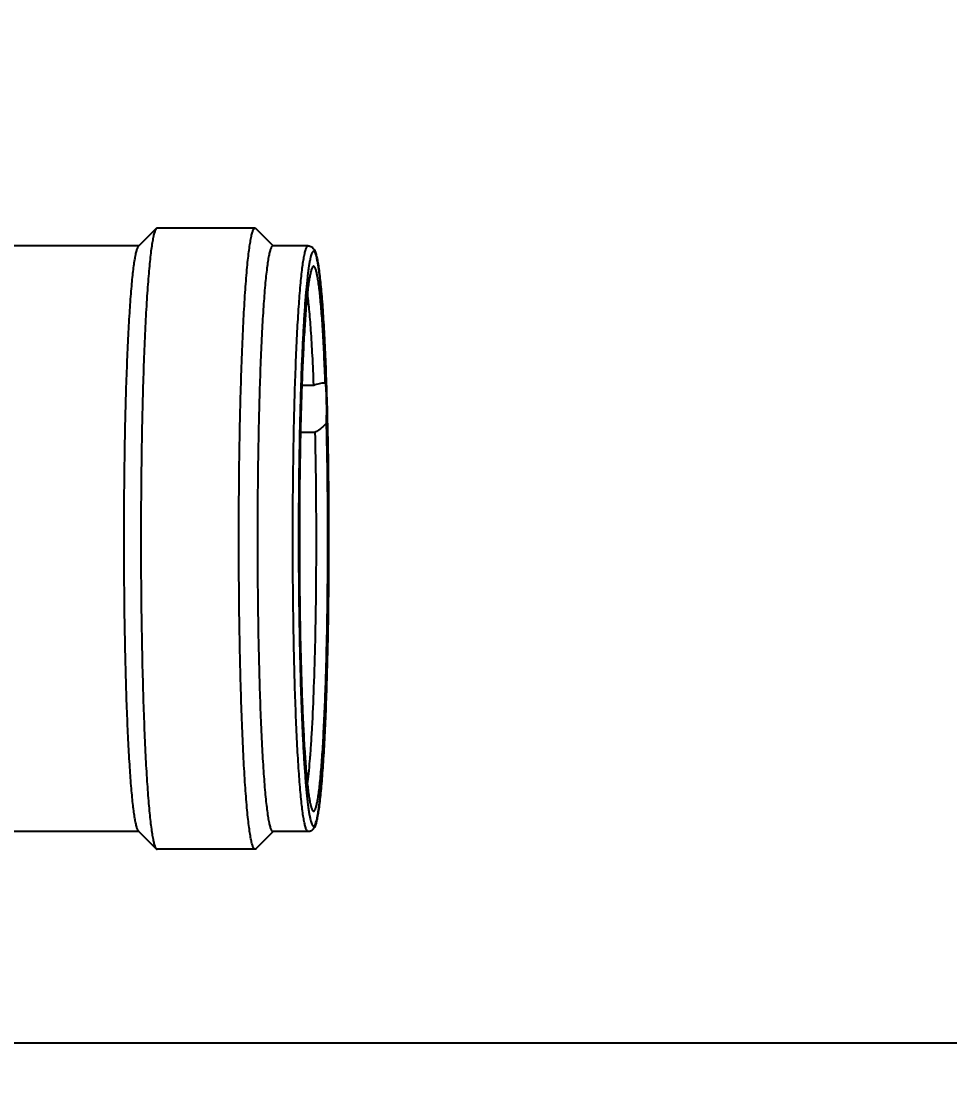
# Model space of a CAD drawing. Header units: millimetres. Extents: x 5828 to 6704, y 123 to 421.
# Drawn here: x 6440.739 to 6443.012, y 214.366 to 216.95 of the extents above; entities that cross this region are included whole.
import ezdxf

# ---------------------------------------------------------------- set-up
doc = ezdxf.new("R2010")
doc.units = ezdxf.units.MM
doc.layers.add('外形图', color=7, linetype='Continuous')
doc.layers.add('尺寸标注', color=7, linetype='Continuous')
doc.styles.add('微软雅黑', font='msyh.ttc', dxfattribs={"height": 1.5})
doc.dimstyles.new('尺寸标注_1_15比例', dxfattribs={"dimtxt": 1.5, "dimasz": 1.25, "dimexe": 0.5, "dimexo": 0.4, "dimgap": 0.5, "dimtad": 1, "dimdec": 1, "dimlfac": 15, "dimdsep": 46, "dimtxsty": '微软雅黑', "dimcen": 0.09, "dimadec": 0, "dimazin": 0, "dimtp": 0.01, "dimtm": 0.01, "dimtfac": 1, "dimtdec": 1, "dimtofl": 0, "dimtmove": 0, "dimatfit": 3, "dimfxl": 1, "dimtolj": 1, "dimarcsym": 0})

# ---------------------------------------------------------------- blocks, each defined once
blk = doc.blocks.new('*D791')
at = {"layer": 'Defpoints', "color": 0}
for p in [(6429.7498, 214.45), (6429.7498, 213.5834), (6447.9848, 213.5834)]:
    blk.add_point(p, dxfattribs=at)
at = {"layer": '尺寸标注', "color": 0, "lineweight": -2}
for p, q in [((6447.9848, 215.7), (6447.9848, 216.95)), ((6430.1498, 214.45), (6448.4848, 214.45)), ((6430.1498, 213.5834), (6448.4848, 213.5834)), ((6447.9848, 212.3334), (6447.9848, 208.1098))]:
    blk.add_line(p, q, dxfattribs=at)
at = {"layer": '尺寸标注', "color": 0}
for points in [[(6447.7765, 215.7), (6448.1932, 215.7), (6447.9848, 214.45)], [(6448.1932, 212.3334), (6447.7765, 212.3334), (6447.9848, 213.5834)]]:
    blk.add_solid(points, dxfattribs=at)
at = {"layer": '尺寸标注', "color": 0, "insert": (6446.7058, 209.5966), "char_height": 1.5, "attachment_point": 5, "rotation": 90, "style": '微软雅黑'}
blk.add_mtext('\\A1;13', dxfattribs=at)

msp = doc.modelspace()

# ---------------------------------------------------------------- linework, layer by layer
at = {"layer": '外形图', "color": 7, "linetype": 'Continuous'}
for p, q in [((6441.0269, 216.3991), (6441.07, 216.4423)), ((6441.3118, 216.4434), (6441.0721, 216.4434)), ((6441.356, 216.4), (6441.3139, 216.4423)), ((6441.0279, 216.4), (6440.6829, 216.4)), ((6441.4416, 216.4), (6441.3551, 216.4)), ((6441.4826, 216.065), (6441.4835, 216.065)), ((6441.4261, 216.0591), (6441.4554, 216.0591)), ((6441.4868, 216.035), (6441.4868, 216.0354)), ((6441.4228, 215.9442), (6441.4589, 215.9442)), ((6441.0279, 214.9667), (6440.6829, 214.9667)), ((6441.0269, 214.9677), (6441.07, 214.9244)), ((6441.356, 214.9667), (6441.3139, 214.9244)), ((6441.4416, 214.9667), (6441.3551, 214.9667)), ((6441.3118, 214.9234), (6441.0721, 214.9234))]:
    msp.add_line(p, q, dxfattribs=at)
msp.add_arc((6440.6986, 216.0079), 0.7883, 1.7294, 2.0033, dxfattribs=at)
for points, knots in [([(6441.07, 216.4423), (6441.0695, 216.4418), (6441.0686, 216.4405), (6441.0674, 216.4381), (6441.0661, 216.4348), (6441.0643, 216.4291), (6441.0622, 216.4199), (6441.0598, 216.4067), (6441.0575, 216.3906), (6441.0552, 216.3716), (6441.0529, 216.3498), (6441.0508, 216.3252), (6441.0487, 216.2981), (6441.0459, 216.257), (6441.0428, 216.2001), (6441.0396, 216.1257), (6441.037, 216.044), (6441.0349, 215.9565), (6441.0334, 215.8646), (6441.0325, 215.7697), (6441.0321, 215.6418), (6441.0333, 215.4862), (6441.0359, 215.3629), (6441.0377, 215.3034)], [0, 0, 0, 0, 0.001826, 0.004223, 0.007232, 0.010871, 0.020067, 0.031828, 0.046129, 0.062927, 0.082159, 0.103753, 0.127624, 0.153679, 0.211911, 0.277517, 0.349436, 0.426505, 0.507475, 0.591035, 0.675828, 0.843616, 1, 1, 1, 1]), ([(6441.0721, 216.4434), (6441.0718, 216.4434), (6441.071, 216.4431), (6441.0703, 216.4426), (6441.07, 216.4423)], [0, 0, 0, 0, 0.451927, 1, 1, 1, 1]), ([(6441.2773, 215.3034), (6441.2755, 215.3645), (6441.2735, 215.4581), (6441.2722, 215.5847), (6441.2719, 215.6834), (6441.2722, 215.782), (6441.2732, 215.879), (6441.2749, 215.9726), (6441.2771, 216.0612), (6441.28, 216.1434), (6441.2833, 216.2177), (6441.2872, 216.2829), (6441.2908, 216.331), (6441.294, 216.364), (6441.2964, 216.3845), (6441.2988, 216.4021), (6441.3009, 216.4147), (6441.3027, 216.4233), (6441.3039, 216.4285), (6441.3052, 216.433), (6441.3065, 216.4367), (6441.3077, 216.4395), (6441.309, 216.4416), (6441.3103, 216.443), (6441.3113, 216.4434), (6441.3118, 216.4434)], [0, 0, 0, 0, 0.160262, 0.245495, 0.332209, 0.418922, 0.504156, 0.586456, 0.664419, 0.736717, 0.802119, 0.859518, 0.907944, 0.928535, 0.946595, 0.962056, 0.974862, 0.980258, 0.98498, 0.98903, 0.992412, 0.995142, 0.99725, 0.998808, 1, 1, 1, 1]), ([(6441.3118, 216.4434), (6441.3121, 216.4434), (6441.3129, 216.4431), (6441.3136, 216.4426), (6441.3139, 216.4423)], [0, 0, 0, 0, 0.451928, 1, 1, 1, 1]), ([(6441.3551, 216.4), (6441.3546, 216.4), (6441.3536, 216.3997), (6441.3524, 216.3984), (6441.3512, 216.3964), (6441.35, 216.3937), (6441.3488, 216.3902), (6441.3476, 216.386), (6441.3465, 216.3811), (6441.3448, 216.373), (6441.3428, 216.3611), (6441.3405, 216.3446), (6441.3383, 216.3252), (6441.3353, 216.2941), (6441.3318, 216.2487), (6441.3282, 216.1873), (6441.3251, 216.1172), (6441.3224, 216.0397), (6441.3203, 215.9561), (6441.3187, 215.8678), (6441.3178, 215.7764), (6441.3173, 215.6527), (6441.3183, 215.5021), (6441.3208, 215.3826), (6441.3226, 215.325)], [0, 0, 0, 0, 0.001192, 0.00275, 0.004858, 0.007588, 0.01097, 0.01502, 0.019742, 0.025138, 0.037944, 0.053405, 0.071465, 0.092056, 0.140483, 0.197881, 0.263284, 0.335582, 0.413545, 0.495845, 0.581079, 0.667792, 0.839738, 1, 1, 1, 1]), ([(6441.4091, 215.325), (6441.4074, 215.3826), (6441.4049, 215.5021), (6441.4039, 215.6527), (6441.4043, 215.7764), (6441.4052, 215.8678), (6441.4068, 215.9561), (6441.4089, 216.0397), (6441.4116, 216.1172), (6441.4148, 216.1873), (6441.4184, 216.2487), (6441.4218, 216.2941), (6441.4249, 216.3252), (6441.4271, 216.3446), (6441.4293, 216.3611), (6441.4313, 216.373), (6441.433, 216.3811), (6441.4342, 216.386), (6441.4354, 216.3902), (6441.4366, 216.3937), (6441.4378, 216.3964), (6441.439, 216.3984), (6441.4402, 216.3997), (6441.4412, 216.4), (6441.4416, 216.4)], [0, 0, 0, 0, 0.160262, 0.332208, 0.418921, 0.504155, 0.586455, 0.664418, 0.736716, 0.802119, 0.859517, 0.907944, 0.928535, 0.946595, 0.962056, 0.974862, 0.980258, 0.98498, 0.98903, 0.992412, 0.995142, 0.99725, 0.998808, 1, 1, 1, 1]), ([(6441.4416, 216.4), (6441.443, 216.4), (6441.4458, 216.3996), (6441.4503, 216.3977), (6441.454, 216.3944), (6441.4568, 216.3901), (6441.4594, 216.3845), (6441.4619, 216.3765), (6441.4644, 216.3651), (6441.4667, 216.3513), (6441.469, 216.3348), (6441.4712, 216.3155), (6441.4733, 216.2937), (6441.4754, 216.2692), (6441.4774, 216.2423), (6441.4792, 216.2129), (6441.4817, 216.1694), (6441.4843, 216.11), (6441.486, 216.0611), (6441.4868, 216.0354)], [0, 0, 0, 0, 0.011546, 0.021986, 0.038275, 0.050845, 0.062398, 0.087386, 0.117896, 0.155146, 0.199488, 0.250966, 0.309484, 0.374863, 0.446867, 0.525216, 0.609593, 0.79501, 1, 1, 1, 1]), ([(6440.9964, 215.325), (6440.9947, 215.3811), (6440.9922, 215.4974), (6440.9912, 215.6442), (6440.9915, 215.7648), (6440.9923, 215.8543), (6440.9937, 215.941), (6440.9957, 216.0235), (6440.9982, 216.1004), (6441.0012, 216.1706), (6441.0046, 216.2329), (6441.0079, 216.2793), (6441.0108, 216.3118), (6441.0129, 216.3323), (6441.015, 216.3503), (6441.0173, 216.3655), (6441.0195, 216.3779), (6441.0215, 216.3866), (6441.0232, 216.392), (6441.0244, 216.395), (6441.0255, 216.3973), (6441.0264, 216.3986), (6441.0269, 216.3991)], [0, 0, 0, 0, 0.156384, 0.324172, 0.408966, 0.492525, 0.573496, 0.650565, 0.722484, 0.788089, 0.846322, 0.896247, 0.917841, 0.937073, 0.953871, 0.968172, 0.979933, 0.989129, 0.992768, 0.995777, 0.998174, 1, 1, 1, 1]), ([(6441.4868, 216.0354), (6441.4862, 216.0548), (6441.4849, 216.0921), (6441.4827, 216.146), (6441.4802, 216.1954), (6441.4775, 216.2398), (6441.475, 216.2736), (6441.4729, 216.2978), (6441.4713, 216.3138), (6441.4696, 216.3283), (6441.468, 216.3412), (6441.4663, 216.3526), (6441.4646, 216.3623), (6441.4629, 216.3704), (6441.4611, 216.3769), (6441.4596, 216.3812), (6441.4583, 216.3838), (6441.4574, 216.3852), (6441.4565, 216.3861), (6441.4556, 216.3867), (6441.4546, 216.3868), (6441.4536, 216.3863), (6441.4527, 216.3855), (6441.4518, 216.3842), (6441.4509, 216.3826), (6441.4496, 216.3796), (6441.4481, 216.3748), (6441.4464, 216.3678), (6441.4447, 216.3591), (6441.443, 216.3488), (6441.4413, 216.3369), (6441.439, 216.3179), (6441.4362, 216.2904), (6441.4332, 216.2531), (6441.4305, 216.2104), (6441.4279, 216.1625), (6441.4256, 216.11), (6441.4235, 216.0535), (6441.4218, 215.9933), (6441.4204, 215.9302), (6441.4189, 215.8419), (6441.418, 215.7287), (6441.4182, 215.5927), (6441.4198, 215.4602), (6441.4218, 215.3736), (6441.423, 215.3317)], [0, 0, 0, 0, 0.04103, 0.079277, 0.114378, 0.145997, 0.173836, 0.186255, 0.197633, 0.207946, 0.21717, 0.225286, 0.23228, 0.238141, 0.242867, 0.246471, 0.247865, 0.249003, 0.249909, 0.250635, 0.251276, 0.251963, 0.252809, 0.253874, 0.255189, 0.256772, 0.260766, 0.265889, 0.272147, 0.279535, 0.288041, 0.297648, 0.320082, 0.346635, 0.377059, 0.411068, 0.448336, 0.488509, 0.531203, 0.576007, 0.622493, 0.718713, 0.816177, 0.911152, 1, 1, 1, 1]), ([(6441.4531, 216.3491), (6441.4527, 216.3487), (6441.4518, 216.3475), (6441.4507, 216.3454), (6441.4497, 216.3425), (6441.4481, 216.3375), (6441.4462, 216.3295), (6441.4441, 216.3179), (6441.4421, 216.3037), (6441.4401, 216.2871), (6441.4381, 216.2679), (6441.4354, 216.2378), (6441.4324, 216.1945), (6441.4292, 216.1366), (6441.4264, 216.0713), (6441.4241, 215.9997), (6441.4223, 215.923), (6441.4209, 215.8424), (6441.4202, 215.7591), (6441.4199, 215.6469), (6441.4208, 215.5104), (6441.4231, 215.4022), (6441.4247, 215.35)], [0, 0, 0, 0, 0.001827, 0.004224, 0.007232, 0.010871, 0.020067, 0.031828, 0.04613, 0.062927, 0.08216, 0.103753, 0.153679, 0.211912, 0.277517, 0.349436, 0.426505, 0.507476, 0.591035, 0.675828, 0.843616, 1, 1, 1, 1]), ([(6441.4835, 216.065), (6441.4827, 216.087), (6441.4814, 216.1192), (6441.4793, 216.1608), (6441.4777, 216.1892), (6441.476, 216.2156), (6441.4742, 216.2399), (6441.4723, 216.2619), (6441.4704, 216.2816), (6441.4684, 216.2989), (6441.4663, 216.3138), (6441.4643, 216.3261), (6441.4624, 216.3347), (6441.4609, 216.3403), (6441.4598, 216.3436), (6441.4587, 216.3461), (6441.4577, 216.3481), (6441.4566, 216.3494), (6441.4554, 216.3501), (6441.4541, 216.35), (6441.4534, 216.3494), (6441.4531, 216.3491)], [0, 0, 0, 0, 0.227457, 0.332166, 0.4303, 0.521469, 0.605315, 0.681509, 0.749756, 0.809799, 0.86142, 0.904449, 0.938776, 0.952672, 0.964404, 0.97401, 0.98157, 0.987267, 0.991539, 0.99536, 1, 1, 1, 1]), ([(6441.4554, 216.0591), (6441.4545, 216.0832), (6441.4525, 216.1282), (6441.4489, 216.1903), (6441.4454, 216.2353), (6441.4423, 216.2654), (6441.4407, 216.2784), (6441.4398, 216.2843)], [0, 0, 0, 0, 0.320553, 0.597863, 0.82595, 0.919981, 1, 1, 1, 1]), ([(6441.4554, 216.0591), (6441.4599, 216.0609), (6441.4688, 216.0638), (6441.4782, 216.065), (6441.4826, 216.065)], [0, 0, 0, 0, 0.520353, 1, 1, 1, 1]), ([(6441.4864, 216.0355), (6441.4863, 216.0376), (6441.4861, 216.0417), (6441.4858, 216.0474), (6441.4855, 216.0524), (6441.4852, 216.0567), (6441.4848, 216.0601), (6441.4845, 216.0623), (6441.4842, 216.0637), (6441.484, 216.0644), (6441.4838, 216.0648), (6441.4836, 216.065), (6441.4835, 216.065)], [0, 0, 0, 0, 0.214536, 0.407941, 0.577446, 0.720628, 0.83548, 0.920479, 0.951493, 0.974824, 0.990675, 1, 1, 1, 1]), ([(6441.423, 215.3317), (6441.4236, 215.3124), (6441.4249, 215.275), (6441.4271, 215.2211), (6441.4296, 215.1717), (6441.4323, 215.1272), (6441.4348, 215.0934), (6441.437, 215.0691), (6441.4386, 215.0531), (6441.4402, 215.0386), (6441.4418, 215.0256), (6441.4435, 215.0143), (6441.4452, 215.0045), (6441.447, 214.9964), (6441.4487, 214.9899), (6441.4502, 214.9856), (6441.4515, 214.983), (6441.4524, 214.9816), (6441.4533, 214.9806), (6441.4542, 214.9801), (6441.4553, 214.98), (6441.4562, 214.9804), (6441.4571, 214.9812), (6441.458, 214.9825), (6441.4589, 214.9841), (6441.4602, 214.9871), (6441.4617, 214.9919), (6441.4635, 214.9989), (6441.4652, 215.0076), (6441.4669, 215.0179), (6441.4686, 215.0298), (6441.4709, 215.0487), (6441.4736, 215.0762), (6441.4766, 215.1135), (6441.4794, 215.1563), (6441.4819, 215.2041), (6441.4842, 215.2566), (6441.4863, 215.3131), (6441.488, 215.3733), (6441.4894, 215.4364), (6441.4909, 215.5248), (6441.4919, 215.638), (6441.4917, 215.774), (6441.4901, 215.9066), (6441.4881, 215.9932), (6441.4868, 216.035)], [0, 0, 0, 0, 0.041044, 0.079308, 0.114426, 0.146065, 0.173925, 0.186354, 0.197743, 0.208067, 0.217302, 0.225429, 0.232434, 0.238306, 0.243043, 0.246657, 0.248056, 0.249199, 0.250109, 0.250837, 0.251478, 0.252164, 0.253006, 0.254066, 0.255377, 0.256955, 0.260939, 0.266053, 0.272302, 0.27968, 0.288177, 0.297776, 0.320194, 0.346732, 0.377142, 0.411138, 0.448396, 0.488559, 0.531244, 0.576042, 0.622521, 0.718732, 0.816189, 0.911158, 1, 1, 1, 1]), ([(6441.4868, 216.0354), (6441.4885, 215.9787), (6441.491, 215.861), (6441.492, 215.7126), (6441.4915, 215.5909), (6441.4906, 215.5008), (6441.4891, 215.414), (6441.4869, 215.3317), (6441.4843, 215.2555), (6441.4816, 215.1963), (6441.4792, 215.153), (6441.4773, 215.1238), (6441.4753, 215.0969), (6441.4733, 215.0726), (6441.4712, 215.0508), (6441.469, 215.0317), (6441.4667, 215.0153), (6441.4643, 215.0015), (6441.4618, 214.9902), (6441.4594, 214.9822), (6441.4568, 214.9766), (6441.454, 214.9723), (6441.4502, 214.969), (6441.4458, 214.9671), (6441.443, 214.9667), (6441.4416, 214.9667)], [0, 0, 0, 0, 0.157709, 0.326886, 0.412183, 0.496005, 0.57692, 0.653544, 0.724574, 0.788807, 0.818034, 0.84517, 0.870107, 0.892748, 0.913013, 0.930839, 0.946195, 0.959096, 0.969666, 0.978329, 0.982339, 0.986706, 0.992367, 0.995993, 1, 1, 1, 1]), ([(6441.4865, 215.9659), (6441.4868, 215.9769), (6441.4871, 215.9988), (6441.4868, 216.0208), (6441.4865, 216.0317)], [0, 0, 0, 0, 0.500999, 1, 1, 1, 1]), ([(6441.4531, 215.0176), (6441.4534, 215.0173), (6441.4539, 215.0169), (6441.4548, 215.0167), (6441.4556, 215.0167), (6441.4566, 215.0174), (6441.4577, 215.0188), (6441.4588, 215.0208), (6441.4599, 215.0235), (6441.461, 215.0269), (6441.4626, 215.0327), (6441.4645, 215.0416), (6441.4666, 215.0544), (6441.4686, 215.0697), (6441.4706, 215.0876), (6441.4726, 215.108), (6441.4745, 215.1308), (6441.4763, 215.1558), (6441.478, 215.183), (6441.4796, 215.2123), (6441.4817, 215.2552), (6441.484, 215.313), (6441.4863, 215.3867), (6441.488, 215.4653), (6441.4892, 215.5475), (6441.4898, 215.632), (6441.4899, 215.7173), (6441.4892, 215.8287), (6441.4879, 215.9115), (6441.4865, 215.9659)], [0, 0, 0, 0, 0.001432, 0.002036, 0.002626, 0.00396, 0.005753, 0.008137, 0.011167, 0.014867, 0.019247, 0.030065, 0.043615, 0.059862, 0.07875, 0.100207, 0.124149, 0.150481, 0.179095, 0.209874, 0.242694, 0.313906, 0.391558, 0.474372, 0.56098, 0.649951, 0.739816, 0.82909, 1, 1, 1, 1]), ([(6441.4865, 215.9659), (6441.4844, 215.9637), (6441.476, 215.9555), (6441.4664, 215.9485), (6441.4589, 215.9442)], [0, 0, 0, 0, 0.260832, 1, 1, 1, 1]), ([(6441.4398, 215.0825), (6441.441, 215.091), (6441.4433, 215.1102), (6441.4462, 215.1418), (6441.449, 215.1791), (6441.4526, 215.2389), (6441.4563, 215.3246), (6441.4595, 215.4377), (6441.4614, 215.5612), (6441.462, 215.6897), (6441.4613, 215.8179), (6441.4598, 215.9027), (6441.4589, 215.9442)], [0, 0, 0, 0, 0.030007, 0.066947, 0.110453, 0.16008, 0.275587, 0.408681, 0.553819, 0.704952, 0.855776, 1, 1, 1, 1]), ([(6441.4247, 215.35), (6441.4254, 215.327), (6441.4269, 215.2831), (6441.4297, 215.2206), (6441.4328, 215.1652), (6441.4358, 215.1239), (6441.4385, 215.0952), (6441.4404, 215.0769), (6441.4424, 215.061), (6441.4444, 215.0475), (6441.4464, 215.0364), (6441.4482, 215.0288), (6441.4498, 215.0239), (6441.4508, 215.0212), (6441.4519, 215.0192), (6441.4527, 215.018), (6441.4531, 215.0176)], [0, 0, 0, 0, 0.206387, 0.394275, 0.560787, 0.703387, 0.765033, 0.819932, 0.867885, 0.90873, 0.942348, 0.968677, 0.979119, 0.987774, 0.994695, 1, 1, 1, 1]), ([(6441.0269, 214.9677), (6441.0264, 214.9681), (6441.0256, 214.9693), (6441.0244, 214.9716), (6441.0233, 214.9745), (6441.0216, 214.9797), (6441.0197, 214.9879), (6441.0175, 214.9998), (6441.0153, 215.0143), (6441.0132, 215.0314), (6441.0111, 215.051), (6441.0083, 215.082), (6441.0051, 215.1263), (6441.0017, 215.1859), (6440.9987, 215.253), (6440.9971, 215.3003), (6440.9964, 215.325)], [0, 0, 0, 0, 0.005305, 0.012226, 0.02088, 0.031323, 0.057652, 0.091269, 0.132115, 0.180067, 0.234966, 0.296613, 0.439212, 0.605724, 0.793613, 1, 1, 1, 1]), ([(6441.3226, 215.325), (6441.3234, 215.2991), (6441.3251, 215.2496), (6441.3282, 215.1795), (6441.3318, 215.118), (6441.3353, 215.0727), (6441.3383, 215.0415), (6441.3405, 215.0222), (6441.3428, 215.0057), (6441.3448, 214.9937), (6441.3465, 214.9857), (6441.3476, 214.9807), (6441.3488, 214.9765), (6441.35, 214.973), (6441.3512, 214.9703), (6441.3524, 214.9684), (6441.3536, 214.9671), (6441.3546, 214.9667), (6441.3551, 214.9667)], [0, 0, 0, 0, 0.21544, 0.410334, 0.581376, 0.725681, 0.78704, 0.840859, 0.886931, 0.925091, 0.941171, 0.955243, 0.96731, 0.97739, 0.985523, 0.991804, 0.996448, 1, 1, 1, 1]), ([(6441.4416, 214.9667), (6441.4412, 214.9667), (6441.4402, 214.9671), (6441.439, 214.9684), (6441.4378, 214.9703), (6441.4366, 214.973), (6441.4354, 214.9765), (6441.4342, 214.9807), (6441.433, 214.9857), (6441.4313, 214.9937), (6441.4293, 215.0057), (6441.4271, 215.0222), (6441.4249, 215.0415), (6441.4218, 215.0727), (6441.4184, 215.118), (6441.4148, 215.1795), (6441.4116, 215.2496), (6441.4099, 215.2991), (6441.4091, 215.325)], [0, 0, 0, 0, 0.003552, 0.008196, 0.014477, 0.02261, 0.03269, 0.044757, 0.058829, 0.074909, 0.113069, 0.159141, 0.21296, 0.274319, 0.418624, 0.589666, 0.78456, 1, 1, 1, 1]), ([(6441.0377, 215.3034), (6441.0385, 215.2771), (6441.0402, 215.227), (6441.0433, 215.1558), (6441.0469, 215.0927), (6441.0504, 215.0456), (6441.0533, 215.0128), (6441.0555, 214.992), (6441.0578, 214.9739), (6441.0601, 214.9585), (6441.0624, 214.9459), (6441.0645, 214.9371), (6441.0662, 214.9316), (6441.0674, 214.9285), (6441.0686, 214.9262), (6441.0695, 214.9249), (6441.07, 214.9244)], [0, 0, 0, 0, 0.206387, 0.394276, 0.560788, 0.703387, 0.765034, 0.819932, 0.867885, 0.908731, 0.942348, 0.968677, 0.97912, 0.987774, 0.994695, 1, 1, 1, 1]), ([(6441.3118, 214.9234), (6441.3113, 214.9234), (6441.3103, 214.9238), (6441.309, 214.9251), (6441.3077, 214.9272), (6441.3065, 214.9301), (6441.3052, 214.9338), (6441.3039, 214.9382), (6441.3027, 214.9435), (6441.3009, 214.952), (6441.2988, 214.9647), (6441.2964, 214.9822), (6441.294, 215.0027), (6441.2908, 215.0358), (6441.2872, 215.0838), (6441.2833, 215.149), (6441.28, 215.2233), (6441.2782, 215.2758), (6441.2773, 215.3034)], [0, 0, 0, 0, 0.003552, 0.008196, 0.014477, 0.02261, 0.03269, 0.044757, 0.058829, 0.074909, 0.113069, 0.159141, 0.21296, 0.274319, 0.418624, 0.589666, 0.78456, 1, 1, 1, 1]), ([(6441.07, 214.9244), (6441.0703, 214.9241), (6441.071, 214.9236), (6441.0718, 214.9234), (6441.0721, 214.9234)], [0, 0, 0, 0, 0.548072, 1, 1, 1, 1]), ([(6441.3139, 214.9244), (6441.3136, 214.9241), (6441.3129, 214.9236), (6441.3121, 214.9234), (6441.3118, 214.9234)], [0, 0, 0, 0, 0.548073, 1, 1, 1, 1])]:
    msp.add_open_spline(points, degree=3, knots=knots, dxfattribs=at)

# ---------------------------------------------------------------- dimensions: what is measured, and where the dimension line sits
at = {"layer": '尺寸标注'}
dim = msp.add_linear_dim(base=(6447.9848, 213.5834), p1=(6429.7498, 214.45), p2=(6429.7498, 213.5834), angle=90, dimstyle='尺寸标注_1_15比例', dxfattribs=at)
dim.commit()
dim.dimension.update_dxf_attribs({"geometry": '*D791', "text_midpoint": (6446.7058, 209.5966)})

doc.saveas('drawing.dxf')
